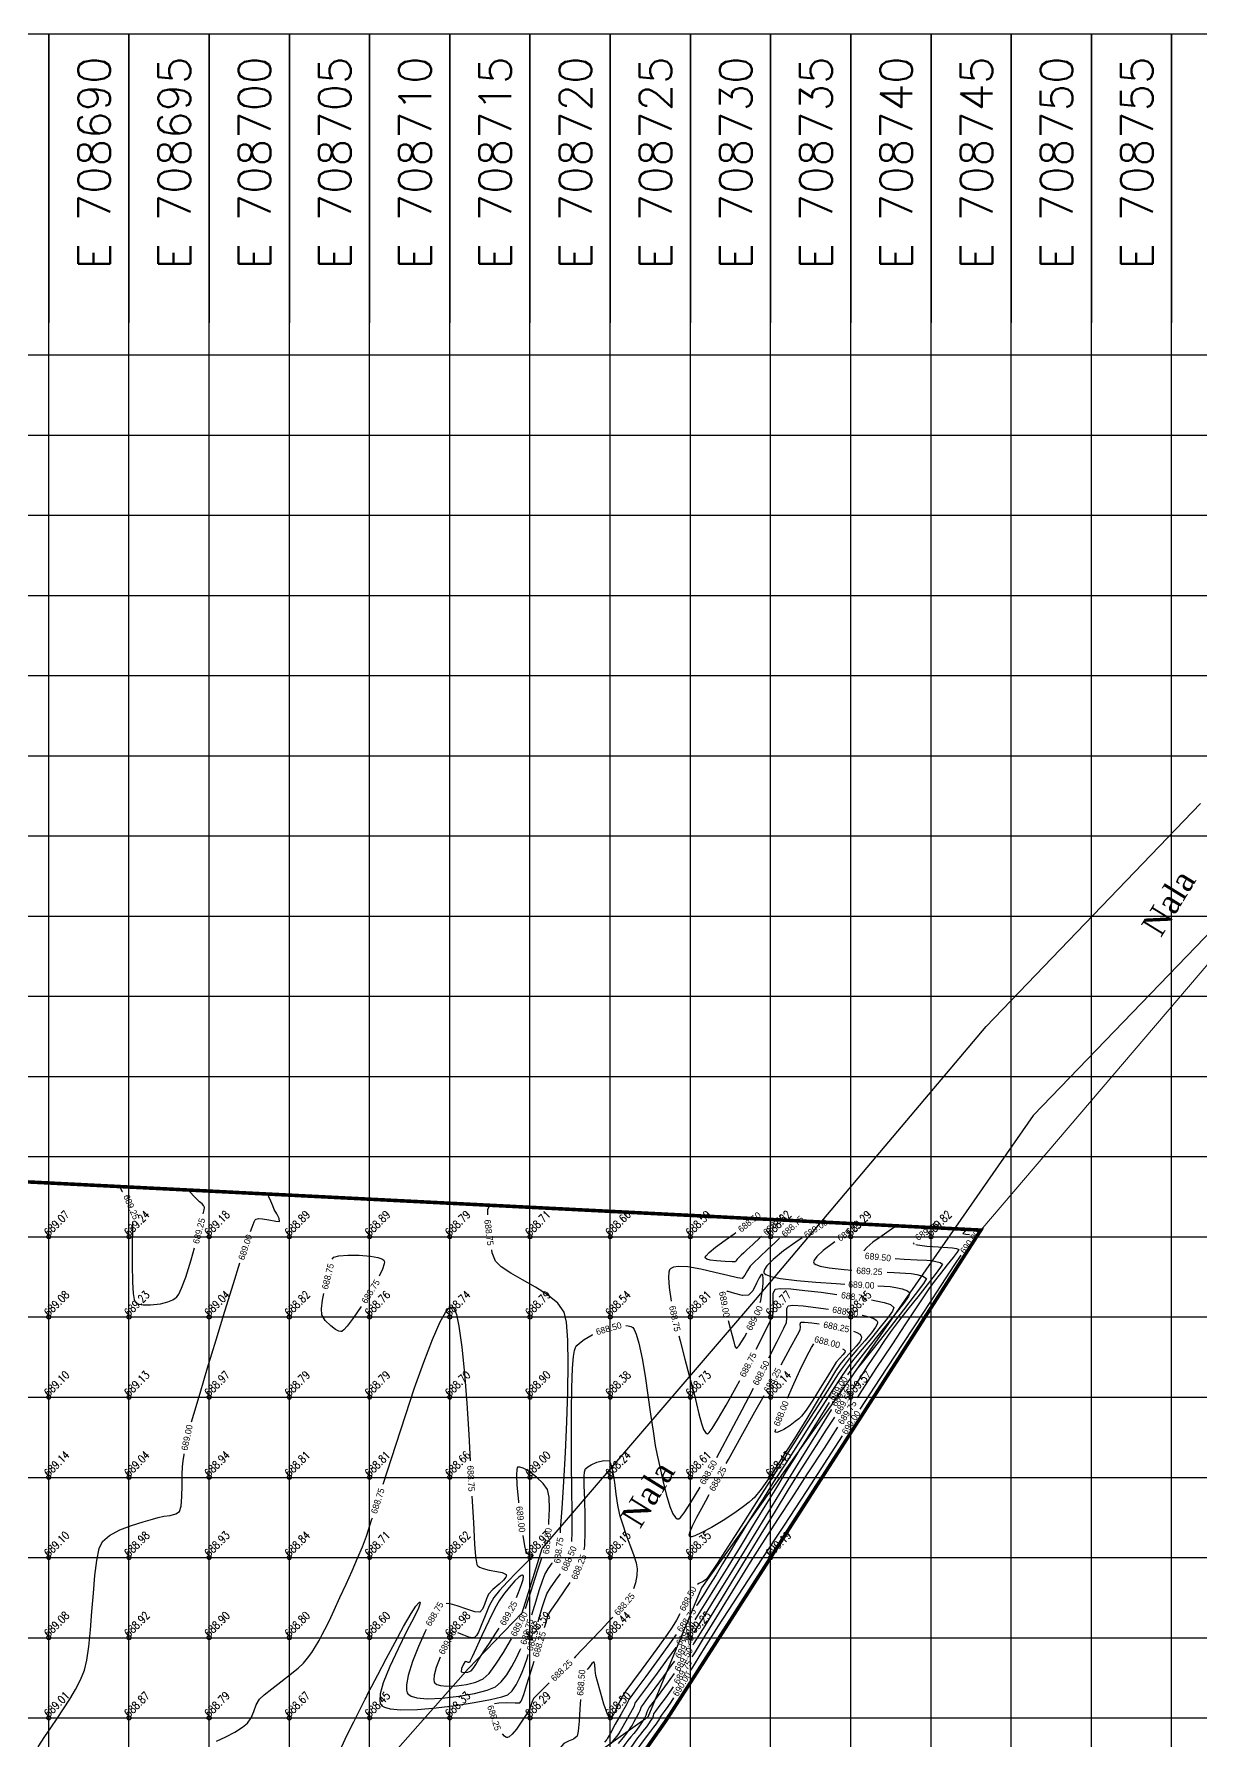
# Model space of a CAD drawing. Header units: millimetres. Extents: x 708400 to 708940, y 1331410 to 1331890.
# Drawn here: x 708684.1 to 708756.8, y 1331783.6 to 1331890 of the extents above; entities that cross this region are included whole.
import ezdxf
from ezdxf.enums import TextEntityAlignment as Align

# ---------------------------------------------------------------- set-up
doc = ezdxf.new("R2010")
doc.units = ezdxf.units.MM
doc.header["$PDMODE"] = 32
doc.header["$PDSIZE"] = 0.25
for name, color, linetype in [('BLOCK LEVELS', 251, 'Continuous'), ('BOUNDARY', 7, 'Continuous'), ('CONT-MJR', 210, 'Continuous'), ('CONT-MNR', 90, 'Continuous'), ('FENCE', 11, 'Continuous'), ('grid', 4, 'Continuous'), ('nala', 190, 'Continuous'), ('TEXT', 7, 'Continuous')]:
    doc.layers.add(name, color=color, linetype=linetype)
doc.styles.add('RS', font='romans.shx', dxfattribs={"height": 5})
doc.styles.add('TR', font='times.ttf')
doc.linetypes.add('F-LINE', pattern='A,0.5,0.1,["X",Standard,S=0.3,R=0,X=0,Y=-0.15],0.1', length=0.7)

msp = doc.modelspace()

# ---------------------------------------------------------------- linework, layer by layer
msp.add_lwpolyline([(708400, 1331410), (708940, 1331410), (708940, 1331890), (708400, 1331890)], close=True)
at = {"layer": 'BLOCK LEVELS', "color": 251}
for p in [(708685, 1331815, 689.07), (708690, 1331815, 689.24), (708695, 1331815, 689.18), (708700, 1331815, 688.89), (708705, 1331815, 688.89), (708710, 1331815, 688.79), (708715, 1331815, 688.71), (708720, 1331815, 688.66), (708725, 1331815, 688.59), (708730, 1331815, 688.62), (708735, 1331815, 689.29), (708740, 1331815, 689.82), (708685, 1331810, 689.08), (708690, 1331810, 689.23), (708695, 1331810, 689.04), (708700, 1331810, 688.82), (708705, 1331810, 688.76), (708710, 1331810, 688.74), (708715, 1331810, 688.79), (708720, 1331810, 688.54), (708725, 1331810, 688.81), (708730, 1331810, 688.77), (708735, 1331810, 688.45), (708685, 1331805, 689.1), (708690, 1331805, 689.13), (708695, 1331805, 688.97), (708700, 1331805, 688.79), (708705, 1331805, 688.79), (708710, 1331805, 688.7), (708715, 1331805, 688.9), (708720, 1331805, 688.38), (708725, 1331805, 688.73), (708730, 1331805, 688.14), (708735, 1331805, 689.57), (708685, 1331800, 689.14), (708690, 1331800, 689.04), (708695, 1331800, 688.94), (708700, 1331800, 688.81), (708705, 1331800, 688.81), (708710, 1331800, 688.66), (708715, 1331800, 689), (708720, 1331800, 688.24), (708725, 1331800, 688.61), (708730, 1331800, 688.43), (708685, 1331795, 689.1), (708690, 1331795, 688.98), (708695, 1331795, 688.93), (708700, 1331795, 688.84), (708705, 1331795, 688.71), (708710, 1331795, 688.62), (708715, 1331795, 688.97), (708720, 1331795, 688.15), (708725, 1331795, 688.35), (708730, 1331795, 690.19), (708685, 1331790, 689.08), (708690, 1331790, 688.92), (708695, 1331790, 688.9), (708700, 1331790, 688.8), (708705, 1331790, 688.6), (708710, 1331790, 688.98), (708715, 1331790, 688.59), (708720, 1331790, 688.44), (708725, 1331790, 689.25), (708685, 1331785, 689.01), (708690, 1331785, 688.87), (708695, 1331785, 688.79), (708700, 1331785, 688.67), (708705, 1331785, 688.45), (708710, 1331785, 688.33), (708715, 1331785, 688.29), (708720, 1331785, 688.5)]:
    msp.add_point(p, dxfattribs=at)
at = {"layer": 'BOUNDARY', "ltscale": 0.5, "const_width": 0.221, "elevation": 692.39}
msp.add_lwpolyline([(708710.45, 1331642.1), (708710.07, 1331653.8), (708708.68, 1331680.75), (708706.25, 1331717.47), (708704.33, 1331740.93), (708704.89, 1331747.47), (708708.11, 1331761.17), (708710.7, 1331767.7), (708715.5, 1331773.49), (708723.47, 1331784.82), (708743.11, 1331815.42), (708661.23, 1331819.56), (708617.7, 1331798.96), (708573.07, 1331758.94), (708572.73, 1331724.14), (708515.7, 1331722), (708515.6, 1331697.78), (708517.77, 1331681.44), (708519.21, 1331658.97), (708520.12, 1331654.4), (708517.91, 1331623.96)], dxfattribs=at)
at = {"layer": 'CONT-MJR', "flags": 128}
for points, elevation in [([(708697.58, 1331815.33), (708697.67, 1331815.6), (708697.81, 1331815.94), (708697.87, 1331816.06), (708697.89, 1331816.08), (708697.94, 1331816.11), (708698.07, 1331816.14), (708698.33, 1331816.13), (708698.72, 1331816.06), (708699.16, 1331815.97), (708699.39, 1331815.96), (708699.36, 1331816.15), (708699.21, 1331816.44), (708699.06, 1331816.71), (708698.96, 1331816.94), (708698.84, 1331817.22), (708698.72, 1331817.49), (708698.64, 1331817.67)], 689), ([(708729.44, 1331815.04), (708729.36, 1331814.96), (708728.89, 1331814.52), (708728.52, 1331814.18), (708728.34, 1331814), (708728.17, 1331813.85), (708728, 1331813.69), (708727.91, 1331813.6), (708727.86, 1331813.52), (708727.81, 1331813.45), (708727.61, 1331813.45), (708727.16, 1331813.46), (708726.62, 1331813.5), (708726.23, 1331813.55), (708726.03, 1331813.61), (708725.95, 1331813.67), (708725.93, 1331813.7), (708725.93, 1331813.73), (708725.99, 1331813.82), (708726.18, 1331814.02), (708726.57, 1331814.35), (708727.17, 1331814.79), (708727.72, 1331815.18), (708727.84, 1331815.26)], 688.5), ([(708737.84, 1331815.69), (708737.8, 1331815.65), (708737.67, 1331815.56), (708737.4, 1331815.38), (708736.95, 1331815.07), (708736.37, 1331814.66), (708736, 1331814.34), (708735.83, 1331814.14), (708735.82, 1331814.13)], 689.5), ([(708742.31, 1331815.46), (708742.29, 1331815.45), (708742.21, 1331815.4), (708742.08, 1331815.31), (708741.99, 1331815.2), (708742.17, 1331815.16), (708742.4, 1331815.14)], 690), ([(708731.96, 1331814.93), (708731.58, 1331814.67), (708730.81, 1331814.12), (708730.15, 1331813.59), (708729.77, 1331813.2), (708729.61, 1331812.96), (708729.58, 1331812.82), (708729.58, 1331812.76), (708729.61, 1331812.72), (708729.71, 1331812.64), (708730.01, 1331812.53), (708730.61, 1331812.4), (708731.63, 1331812.27), (708732.82, 1331812.17), (708734.08, 1331812.08), (708734.63, 1331812.05)], 689), ([(708693.9, 1331803.47), (708694.04, 1331803.94), (708694.43, 1331805.25), (708694.9, 1331806.83), (708695.43, 1331808.57), (708695.98, 1331810.36), (708696.51, 1331812.08), (708696.92, 1331813.37)], 689), ([(708737.76, 1331813.65), (708738.32, 1331813.61), (708739.13, 1331813.57), (708739.75, 1331813.54), (708740.05, 1331813.52), (708740.31, 1331813.47), (708740.58, 1331813.4), (708740.72, 1331813.3), (708740.6, 1331813.1), (708740.26, 1331812.64), (708739.76, 1331812.01), (708739.17, 1331811.26), (708738.55, 1331810.48), (708737.97, 1331809.73), (708737.48, 1331809.07), (708737.1, 1331808.53), (708736.62, 1331807.81), (708736.05, 1331806.95), (708735.43, 1331806), (708735.14, 1331805.55)], 689.5), ([(708741.86, 1331813.86), (708741.47, 1331813.27), (708740.62, 1331811.97), (708739.53, 1331810.3), (708738.24, 1331808.34), (708736.82, 1331806.17), (708735.57, 1331804.25)], 690), ([(708729.36, 1331810.9), (708729.39, 1331811.02), (708729.48, 1331811.55), (708729.53, 1331812.08), (708729.54, 1331812.42), (708729.52, 1331812.59), (708729.5, 1331812.65), (708729.48, 1331812.66), (708729.46, 1331812.66), (708729.4, 1331812.61), (708729.29, 1331812.44), (708729.13, 1331812.1), (708728.89, 1331811.64), (708728.62, 1331811.36), (708728.25, 1331811.34), (708727.78, 1331811.47), (708727.35, 1331811.59), (708727.28, 1331811.58)], 689), ([(708736.69, 1331811.95), (708737.09, 1331811.93), (708737.46, 1331811.9), (708737.81, 1331811.83), (708738.2, 1331811.75), (708738.53, 1331811.64), (708738.69, 1331811.5), (708738.59, 1331811.28), (708738.28, 1331810.84), (708737.81, 1331810.24), (708737.23, 1331809.52), (708736.6, 1331808.74), (708735.98, 1331807.96), (708735.41, 1331807.23), (708734.95, 1331806.61), (708734.8, 1331806.4)], 689), ([(708735.71, 1331810.12), (708735.72, 1331810.12), (708736.15, 1331810.01), (708736.44, 1331809.9), (708736.59, 1331809.81), (708736.65, 1331809.73), (708736.66, 1331809.7), (708736.67, 1331809.66), (708736.65, 1331809.56), (708736.54, 1331809.37), (708736.29, 1331809.02), (708735.87, 1331808.51), (708735.38, 1331807.95), (708734.9, 1331807.39), (708734.52, 1331806.89), (708734.22, 1331806.45), (708733.68, 1331805.61), (708732.95, 1331804.47), (708732.07, 1331803.1), (708731.1, 1331801.58), (708730.1, 1331800), (708729.1, 1331798.44), (708728.16, 1331796.96), (708727.33, 1331795.67), (708726.66, 1331794.63), (708726.2, 1331793.93), (708726.01, 1331793.65), (708725.79, 1331793.51), (708725.53, 1331793.38), (708725.44, 1331793.32)], 688.5), ([(708727.35, 1331809.79), (708727.51, 1331809.22), (708727.61, 1331808.85), (708727.68, 1331808.53), (708727.77, 1331808.19), (708727.88, 1331808.03), (708728.05, 1331808.23), (708728.37, 1331808.74), (708728.52, 1331809.01)], 689), ([(708729.9, 1331807.46), (708730.41, 1331808.47), (708730.82, 1331809.3), (708730.99, 1331809.66), (708731.02, 1331809.93), (708731.01, 1331810.24), (708731.01, 1331810.52), (708731.09, 1331810.7), (708731.39, 1331810.73), (708732.02, 1331810.69), (708732.83, 1331810.6), (708733.61, 1331810.49)], 688.5), ([(708717.61, 1331796.01), (708717.62, 1331796.58), (708717.62, 1331797.8), (708717.61, 1331799.27), (708717.59, 1331800.87), (708717.58, 1331802.52), (708717.58, 1331804.12), (708717.6, 1331805.58), (708717.65, 1331806.8), (708717.71, 1331807.54), (708717.78, 1331807.92), (708717.83, 1331808.09), (708717.86, 1331808.14), (708717.92, 1331808.22), (708718.08, 1331808.37), (708718.38, 1331808.6), (708718.87, 1331808.88), (708718.91, 1331808.9)], 688.5), ([(708720.97, 1331809.46), (708721.12, 1331809.45), (708721.29, 1331809.41), (708721.37, 1331809.37), (708721.41, 1331809.34), (708721.49, 1331809.22), (708721.62, 1331808.93), (708721.79, 1331808.36), (708721.99, 1331807.42), (708722.18, 1331806.31), (708722.35, 1331805.12), (708722.52, 1331803.94), (708722.67, 1331802.87), (708722.8, 1331801.99), (708722.92, 1331801.39), (708723.09, 1331800.66), (708723.28, 1331799.81), (708723.49, 1331798.95), (708723.71, 1331798.18), (708723.91, 1331797.72), (708724.07, 1331797.5), (708724.18, 1331797.42), (708724.24, 1331797.41), (708724.28, 1331797.42), (708724.38, 1331797.5), (708724.61, 1331797.79), (708725.03, 1331798.43), (708725.6, 1331799.38)], 688.5), ([(708734.49, 1331808.02), (708734.57, 1331807.97), (708734.63, 1331807.92), (708734.64, 1331807.9), (708734.64, 1331807.86), (708734.62, 1331807.78), (708734.51, 1331807.64), (708734.32, 1331807.43), (708734.09, 1331807.18), (708733.9, 1331806.88), (708733.55, 1331806.29), (708733.1, 1331805.56), (708732.63, 1331804.81), (708732.22, 1331804.18), (708731.92, 1331803.81), (708731.87, 1331803.76), (708731.75, 1331803.65), (708731.54, 1331803.48), (708731.22, 1331803.24), (708730.82, 1331802.99), (708730.55, 1331802.85), (708730.39, 1331802.8), (708730.32, 1331802.81), (708730.3, 1331802.82), (708730.29, 1331802.84), (708730.3, 1331802.94), (708730.32, 1331803.01)], 688), ([(708731.05, 1331804.94), (708731.36, 1331805.65), (708731.82, 1331806.66), (708732.25, 1331807.55), (708732.55, 1331808.09), (708732.7, 1331808.33)], 688), ([(708726.64, 1331801.24), (708727.36, 1331802.57), (708728.23, 1331804.22), (708728.93, 1331805.56)], 688.5), ([(708733.66, 1331804.67), (708733.59, 1331804.56), (708733.13, 1331803.84), (708732.69, 1331803.13), (708732.25, 1331802.43), (708731.83, 1331801.76), (708731.48, 1331801.2), (708730.98, 1331800.38), (708730.36, 1331799.36), (708729.64, 1331798.2), (708728.88, 1331796.95), (708728.1, 1331795.67), (708727.33, 1331794.42), (708726.61, 1331793.25), (708725.97, 1331792.22), (708725.45, 1331791.39), (708725.27, 1331791.12)], 689), ([(708733.98, 1331803.76), (708733.45, 1331802.95), (708732.84, 1331801.99), (708732.28, 1331801.12), (708731.77, 1331800.3), (708731.08, 1331799.2), (708730.28, 1331797.9), (708729.4, 1331796.46), (708728.48, 1331794.96), (708727.56, 1331793.46), (708726.68, 1331792.03), (708725.89, 1331790.74), (708725.22, 1331789.66), (708725.15, 1331789.54)], 689.5), ([(708734.47, 1331802.58), (708733.78, 1331801.52), (708732.25, 1331799.19), (708730.8, 1331796.96), (708729.46, 1331794.92), (708728.3, 1331793.14), (708727.36, 1331791.69), (708726.69, 1331790.67), (708726.35, 1331790.14), (708725.96, 1331789.52), (708725.52, 1331788.81), (708725.06, 1331788.06), (708724.99, 1331787.96)], 690), ([(708684.34, 1331783.19), (708684.76, 1331783.83), (708685.13, 1331784.38), (708685.52, 1331784.96), (708685.92, 1331785.56), (708686.31, 1331786.16), (708686.67, 1331786.77), (708686.98, 1331787.38), (708687.23, 1331787.98), (708687.38, 1331788.6), (708687.5, 1331789.46), (708687.6, 1331790.5), (708687.69, 1331791.63), (708687.78, 1331792.78), (708687.88, 1331793.87), (708688, 1331794.82), (708688.15, 1331795.56), (708688.34, 1331796), (708688.78, 1331796.38), (708689.43, 1331796.72), (708690.16, 1331797), (708690.88, 1331797.22), (708691.47, 1331797.39), (708691.82, 1331797.49), (708692.17, 1331797.57), (708692.56, 1331797.63), (708692.92, 1331797.72), (708693.16, 1331797.87), (708693.26, 1331798.21), (708693.3, 1331798.8), (708693.31, 1331799.5), (708693.32, 1331800.17), (708693.34, 1331800.66), (708693.38, 1331801.03), (708693.44, 1331801.42), (708693.44, 1331801.46)], 689), ([(708716.17, 1331797.06), (708716.18, 1331797.2), (708716.21, 1331798.04), (708716.2, 1331798.77), (708716.1, 1331799.24), (708715.83, 1331799.62), (708715.4, 1331800.02), (708714.93, 1331800.38), (708714.58, 1331800.57), (708714.37, 1331800.64), (708714.26, 1331800.64), (708714.22, 1331800.63), (708714.2, 1331800.6), (708714.17, 1331800.49), (708714.16, 1331800.16), (708714.19, 1331799.52), (708714.29, 1331798.5), (708714.29, 1331798.42)], 689), ([(708714.56, 1331796.37), (708714.66, 1331795.74), (708714.71, 1331795.43), (708714.74, 1331795.32), (708714.75, 1331795.3), (708714.77, 1331795.28), (708714.82, 1331795.25), (708714.93, 1331795.23), (708715.09, 1331795.2), (708715.2, 1331795.15), (708715.06, 1331794.97), (708714.68, 1331794.58), (708714.16, 1331794.06), (708713.59, 1331793.49), (708713.09, 1331792.94), (708712.74, 1331792.51), (708712.46, 1331791.99), (708712.2, 1331791.37), (708711.96, 1331790.76), (708711.78, 1331790.35), (708711.66, 1331790.13), (708711.58, 1331790.05), (708711.55, 1331790.02), (708711.5, 1331790), (708711.39, 1331790), (708711.19, 1331790.04), (708710.88, 1331790.16), (708710.51, 1331790.3), (708710.51, 1331790.3)], 689), ([(708714.71, 1331791.82), (708714.92, 1331792.46), (708715.2, 1331793.32), (708715.47, 1331794.18), (708715.7, 1331794.85), (708715.76, 1331795.03)], 689), ([(708715.5, 1331791), (708715.5, 1331791.01), (708715.63, 1331791.44), (708715.76, 1331791.88), (708715.9, 1331792.33), (708716.06, 1331792.74), (708716.28, 1331793.11), (708716.62, 1331793.59), (708716.9, 1331793.99)], 688.5), ([(708703.24, 1331783.17), (708703.61, 1331783.94), (708704.01, 1331784.75), (708704.39, 1331785.51), (708704.72, 1331786.16), (708704.78, 1331786.27), (708704.9, 1331786.52), (708705.14, 1331786.97), (708705.51, 1331787.68), (708706.04, 1331788.69), (708706.59, 1331789.73), (708707.12, 1331790.7), (708707.59, 1331791.51), (708707.89, 1331791.97), (708708.05, 1331792.16), (708708.12, 1331792.22), (708708.14, 1331792.22), (708708.16, 1331792.2), (708708.14, 1331792.1), (708708.04, 1331791.84), (708707.78, 1331791.29), (708707.31, 1331790.38), (708706.78, 1331789.31), (708706.26, 1331788.21), (708705.85, 1331787.18), (708705.66, 1331786.5), (708705.63, 1331786.09), (708705.67, 1331785.89), (708705.72, 1331785.82), (708705.77, 1331785.76), (708705.93, 1331785.66), (708706.29, 1331785.56), (708706.94, 1331785.5), (708707.98, 1331785.52), (708709.16, 1331785.62), (708710.37, 1331785.78), (708711.53, 1331785.96), (708712.53, 1331786.15), (708713.25, 1331786.32), (708713.61, 1331786.43), (708713.89, 1331786.69), (708714.13, 1331787.06), (708714.34, 1331787.47), (708714.52, 1331787.86), (708714.66, 1331788.22), (708714.84, 1331788.77), (708714.89, 1331788.96)], 688.5), ([(708724.35, 1331791.49), (708724.13, 1331791.1), (708723.87, 1331790.66), (708723.55, 1331790.19), (708723.08, 1331789.53), (708722.52, 1331788.76), (708721.93, 1331787.97), (708721.4, 1331787.25), (708720.98, 1331786.68), (708720.76, 1331786.35), (708720.56, 1331785.96), (708720.36, 1331785.5), (708720.17, 1331785.13), (708720, 1331784.98), (708719.83, 1331785.24), (708719.61, 1331785.85), (708719.39, 1331786.6), (708719.21, 1331787.27), (708719.11, 1331787.64), (708719.07, 1331787.98), (708719.05, 1331788.32), (708719, 1331788.5), (708718.86, 1331788.4), (708718.7, 1331788.19), (708718.6, 1331788.06), (708718.56, 1331788.02)], 688.5), ([(708709.4, 1331788.79), (708709.16, 1331788.14), (708709.03, 1331787.66), (708709, 1331787.37), (708709.03, 1331787.24), (708709.05, 1331787.19), (708709.09, 1331787.16), (708709.19, 1331787.09), (708709.42, 1331787.02), (708709.81, 1331786.98), (708710.41, 1331787), (708711.05, 1331787.09), (708711.63, 1331787.23), (708712.09, 1331787.43), (708712.45, 1331787.77), (708712.88, 1331788.36), (708713.34, 1331789.08), (708713.78, 1331789.83), (708713.84, 1331789.94)], 689), ([(708724.1, 1331789.42), (708724.09, 1331789.4), (708723.5, 1331788.59), (708722.92, 1331787.79), (708722.39, 1331787.06), (708721.95, 1331786.47), (708721.65, 1331786.06), (708721.54, 1331785.91), (708721.51, 1331785.83), (708721.49, 1331785.74), (708721.36, 1331785.5), (708721.07, 1331784.99), (708720.78, 1331784.46), (708720.62, 1331784.17), (708720.52, 1331784.01), (708720.41, 1331783.86), (708720.27, 1331783.69), (708720.03, 1331783.4)], 689), ([(708723.98, 1331787.76), (708723.62, 1331787.25), (708723.16, 1331786.62), (708722.75, 1331786.07), (708722.44, 1331785.66), (708722.32, 1331785.47), (708722.26, 1331785.3), (708722.22, 1331785.15), (708722.16, 1331785.03), (708722.09, 1331784.92), (708721.99, 1331784.76), (708721.82, 1331784.5), (708721.64, 1331784.24), (708721.47, 1331784.03), (708721.28, 1331783.81), (708721.1, 1331783.59), (708720.92, 1331783.34), (708720.54, 1331782.8), (708720.01, 1331782.06), (708719.38, 1331781.19), (708718.71, 1331780.27), (708718.04, 1331779.38), (708717.42, 1331778.61), (708716.95, 1331778.08)], 689.5), ([(708718.14, 1331786.14), (708718.11, 1331785.57), (708718.07, 1331784.8), (708718.01, 1331784.18), (708717.95, 1331783.86), (708717.72, 1331783.68), (708717.4, 1331783.55), (708717.11, 1331783.4), (708716.89, 1331783.14), (708716.43, 1331782.57), (708715.8, 1331781.78), (708715.72, 1331781.69)], 688.5), ([(708723.95, 1331786.25), (708723.95, 1331786.25), (708723.79, 1331785.99), (708723.59, 1331785.71), (708723.37, 1331785.4), (708723.18, 1331785.15), (708723.09, 1331785.03), (708723.08, 1331784.97), (708723.06, 1331784.91), (708722.98, 1331784.79), (708722.87, 1331784.63), (708722.79, 1331784.53), (708722.7, 1331784.42), (708722.52, 1331784.18), (708722.06, 1331783.56), (708721.39, 1331782.66), (708720.57, 1331781.55), (708719.67, 1331780.34), (708718.75, 1331779.11), (708717.88, 1331777.95), (708717.15, 1331776.99)], 690)]:
    msp.add_lwpolyline(points, dxfattribs=dict(at, elevation=elevation))
at = {"layer": 'CONT-MNR', "flags": 128}
for points, elevation in [([(708689.41, 1331818.14), (708689.43, 1331818.1), (708689.48, 1331818.01), (708689.58, 1331817.83), (708689.59, 1331817.82)], 689.25), ([(708694.63, 1331816.44), (708694.68, 1331816.69), (708694.7, 1331816.81), (708694.7, 1331816.84), (708694.69, 1331816.88), (708694.65, 1331816.95), (708694.56, 1331817.05), (708694.4, 1331817.18), (708694.23, 1331817.34), (708694.04, 1331817.54), (708693.83, 1331817.76), (708693.68, 1331817.92)], 689.25), ([(708712.38, 1331816.37), (708712.37, 1331816.52), (708712.38, 1331816.72), (708712.45, 1331816.86), (708712.54, 1331816.97)], 688.75), ([(708690.22, 1331815.91), (708690.22, 1331815.5), (708690.19, 1331814.43), (708690.19, 1331813.26), (708690.21, 1331812.17), (708690.26, 1331811.47), (708690.33, 1331811.1), (708690.38, 1331810.95), (708690.42, 1331810.91), (708690.47, 1331810.87), (708690.61, 1331810.81), (708690.89, 1331810.76), (708691.34, 1331810.75), (708691.96, 1331810.83), (708692.43, 1331810.95), (708692.73, 1331811.08), (708692.89, 1331811.17), (708692.96, 1331811.22), (708693.01, 1331811.27), (708693.11, 1331811.43), (708693.28, 1331811.8), (708693.54, 1331812.49), (708693.87, 1331813.56), (708694.08, 1331814.31)], 689.25), ([(708716.9, 1331796.54), (708716.91, 1331796.73), (708717.01, 1331798.08), (708717.11, 1331799.73), (708717.21, 1331801.56), (708717.29, 1331803.47), (708717.35, 1331805.35), (708717.38, 1331807.08), (708717.36, 1331808.56), (708717.28, 1331809.67), (708717.14, 1331810.31), (708716.73, 1331810.86), (708716.1, 1331811.38), (708715.34, 1331811.86), (708714.54, 1331812.31), (708713.81, 1331812.74), (708713.21, 1331813.13), (708712.86, 1331813.49), (708712.65, 1331814), (708712.62, 1331814.18)], 688.75), ([(708730.56, 1331814.91), (708730.29, 1331814.65), (708729.8, 1331814.2), (708729.32, 1331813.75), (708728.93, 1331813.38), (708728.72, 1331813.17), (708728.56, 1331812.9), (708728.4, 1331812.6), (708728.22, 1331812.4), (708727.93, 1331812.44), (708727.33, 1331812.58), (708726.53, 1331812.78), (708725.66, 1331812.98), (708724.83, 1331813.12), (708724.26, 1331813.15), (708723.94, 1331813.1), (708723.78, 1331813.03), (708723.73, 1331812.99), (708723.7, 1331812.94), (708723.65, 1331812.79), (708723.63, 1331812.46), (708723.67, 1331811.84), (708723.81, 1331810.98)], 688.75), ([(708734, 1331814.69), (708733.92, 1331814.63), (708733.28, 1331814.14), (708732.89, 1331813.78), (708732.72, 1331813.55), (708732.68, 1331813.43), (708732.69, 1331813.37), (708732.71, 1331813.34), (708732.81, 1331813.27), (708733.09, 1331813.17), (708733.66, 1331813.07), (708734.59, 1331812.96), (708735.07, 1331812.92)], 689.25), ([(708739.06, 1331814.53), (708739.16, 1331814.49), (708739.75, 1331814.42), (708740.45, 1331814.37), (708741.05, 1331814.34), (708741.35, 1331814.32), (708741.58, 1331814.28), (708741.73, 1331814.2), (708741.64, 1331814.05), (708741.38, 1331813.71), (708741.01, 1331813.25), (708740.6, 1331812.72), (708740.2, 1331812.21), (708739.87, 1331811.76), (708739.61, 1331811.38), (708739.11, 1331810.63), (708738.41, 1331809.57), (708737.55, 1331808.26), (708736.57, 1331806.78), (708735.52, 1331805.17), (708735.39, 1331804.96)], 689.75), ([(708738.91, 1331814.63), (708738.89, 1331814.59), (708738.95, 1331814.57)], 689.75), ([(708702.67, 1331813.6), (708702.78, 1331813.74), (708703.08, 1331813.81), (708703.65, 1331813.85), (708704.35, 1331813.85), (708705.05, 1331813.8), (708705.52, 1331813.71), (708705.77, 1331813.62), (708705.88, 1331813.54), (708705.91, 1331813.49), (708705.92, 1331813.45), (708705.91, 1331813.31), (708705.81, 1331812.99), (708705.6, 1331812.55)], 688.75), ([(708737.26, 1331812.79), (708737.7, 1331812.77), (708738.41, 1331812.74), (708738.76, 1331812.71), (708739.12, 1331812.64), (708739.5, 1331812.54), (708739.71, 1331812.4), (708739.53, 1331812.09), (708739.02, 1331811.4), (708738.29, 1331810.45), (708737.46, 1331809.37), (708736.62, 1331808.3), (708735.88, 1331807.37), (708735.36, 1331806.72), (708735.16, 1331806.46), (708735.12, 1331806.4), (708735.08, 1331806.33), (708734.94, 1331806.11)], 689.25), ([(708704.48, 1331810.66), (708703.97, 1331809.92), (708703.6, 1331809.43), (708703.39, 1331809.2), (708703.3, 1331809.12), (708703.26, 1331809.1), (708703.21, 1331809.1), (708703.09, 1331809.12), (708702.88, 1331809.22), (708702.58, 1331809.44), (708702.24, 1331809.79), (708702.02, 1331810.13), (708702, 1331810.5), (708702.07, 1331811.05), (708702.15, 1331811.46)], 688.75), ([(708736.3, 1331811.07), (708736.59, 1331811.01), (708737.07, 1331810.91), (708737.47, 1331810.78), (708737.68, 1331810.6), (708737.59, 1331810.36), (708737.28, 1331809.93), (708736.83, 1331809.36), (708736.28, 1331808.69), (708735.71, 1331808), (708735.17, 1331807.34), (708734.73, 1331806.75), (708734.38, 1331806.23), (708733.86, 1331805.44), (708733.21, 1331804.44), (708732.49, 1331803.31), (708731.71, 1331802.1), (708730.94, 1331800.89), (708730.19, 1331799.72), (708729.53, 1331798.67), (708728.98, 1331797.81), (708728.59, 1331797.18), (708728.21, 1331796.57), (708727.81, 1331795.93), (708727.41, 1331795.27), (708727.01, 1331794.6), (708726.61, 1331793.93), (708726.2, 1331793.27), (708725.8, 1331792.63), (708725.4, 1331792.03), (708725.38, 1331792)], 688.75), ([(708729.1, 1331808), (708729.6, 1331808.98), (708729.97, 1331809.73), (708730.13, 1331810.11), (708730.18, 1331810.53), (708730.16, 1331811.02), (708730.17, 1331811.46), (708730.29, 1331811.74), (708730.6, 1331811.78), (708731.26, 1331811.75), (708732.14, 1331811.66), (708733.15, 1331811.54), (708734.12, 1331811.41)], 688.75), ([(708705.85, 1331799.58), (708706.09, 1331800.35), (708706.65, 1331802.07), (708707.23, 1331803.85), (708707.81, 1331805.58), (708708.39, 1331807.19), (708708.93, 1331808.59), (708709.41, 1331809.69), (708709.74, 1331810.29), (708709.95, 1331810.55), (708710.07, 1331810.62), (708710.12, 1331810.63), (708710.17, 1331810.61), (708710.27, 1331810.5), (708710.41, 1331810.15), (708710.57, 1331809.42), (708710.76, 1331808.11), (708710.92, 1331806.48), (708711.06, 1331804.63), (708711.18, 1331802.67), (708711.27, 1331801.03)], 688.75), ([(708724.28, 1331808.83), (708724.36, 1331808.52), (708724.65, 1331807.37), (708724.93, 1331806.35), (708725.14, 1331805.57), (708725.26, 1331805.12), (708725.39, 1331804.58), (708725.53, 1331803.96), (708725.69, 1331803.36), (708725.82, 1331802.98), (708725.94, 1331802.79), (708726.02, 1331802.73), (708726.06, 1331802.72), (708726.09, 1331802.72), (708726.17, 1331802.8), (708726.36, 1331803.04), (708726.7, 1331803.58), (708727.24, 1331804.51), (708727.85, 1331805.63), (708728.08, 1331806.05)], 688.75), ([(708735.17, 1331809.11), (708735.37, 1331809.04), (708735.56, 1331808.92), (708735.63, 1331808.84), (708735.65, 1331808.8), (708735.66, 1331808.75), (708735.65, 1331808.64), (708735.56, 1331808.46), (708735.34, 1331808.18), (708734.98, 1331807.79), (708734.61, 1331807.4), (708734.31, 1331807.04), (708734.05, 1331806.64), (708733.59, 1331805.88), (708732.97, 1331804.85), (708732.25, 1331803.67), (708731.48, 1331802.42), (708730.71, 1331801.2), (708730.01, 1331800.11), (708729.41, 1331799.26), (708728.97, 1331798.73), (708728.88, 1331798.64), (708728.67, 1331798.46), (708728.31, 1331798.18), (708727.77, 1331797.78), (708727.04, 1331797.3), (708726.31, 1331796.87), (708725.68, 1331796.53), (708725.28, 1331796.36), (708725.08, 1331796.3), (708724.99, 1331796.29), (708724.97, 1331796.31), (708724.94, 1331796.34), (708724.93, 1331796.42), (708724.98, 1331796.62), (708725.13, 1331796.98), (708725.41, 1331797.52), (708725.71, 1331798.07), (708725.97, 1331798.54), (708726.18, 1331798.93)], 688.25), ([(708730.65, 1331807.02), (708731.25, 1331808.1), (708731.68, 1331808.89), (708731.84, 1331809.2), (708731.86, 1331809.37), (708731.85, 1331809.55), (708731.89, 1331809.67), (708732.11, 1331809.68), (708732.57, 1331809.64), (708733.02, 1331809.58)], 688.25), ([(708727.24, 1331800.86), (708727.38, 1331801.12), (708728.17, 1331802.55), (708729.02, 1331804.08), (708729.59, 1331805.1)], 688.25), ([(708733.79, 1331804.23), (708733.78, 1331804.22), (708732.91, 1331802.79), (708731.89, 1331801.15), (708730.79, 1331799.36), (708729.65, 1331797.5), (708728.52, 1331795.67), (708727.45, 1331793.94), (708726.49, 1331792.38), (708725.69, 1331791.09), (708725.24, 1331790.37)], 689.25), ([(708734.18, 1331803.12), (708733.33, 1331801.82), (708732.29, 1331800.22), (708731.32, 1331798.73), (708730.47, 1331797.43), (708729.79, 1331796.38), (708729.31, 1331795.63), (708728.73, 1331794.71), (708728.07, 1331793.64), (708727.36, 1331792.48), (708726.63, 1331791.3), (708725.93, 1331790.15), (708725.29, 1331789.11), (708725.1, 1331788.8)], 689.75), ([(708718.38, 1331795.47), (708718.42, 1331795.72), (708718.45, 1331796.6), (708718.44, 1331797.6), (708718.41, 1331798.6), (708718.38, 1331799.49), (708718.38, 1331800.05), (708718.4, 1331800.35), (708718.43, 1331800.47), (708718.45, 1331800.51), (708718.49, 1331800.55), (708718.6, 1331800.65), (708718.82, 1331800.79), (708719.17, 1331800.95), (708719.61, 1331801.06), (708719.93, 1331801.03), (708719.95, 1331801), (708720, 1331800.92), (708720.07, 1331800.71), (708720.16, 1331800.31), (708720.26, 1331799.67), (708720.35, 1331798.96), (708720.46, 1331798.26), (708720.58, 1331797.66), (708720.76, 1331797.1), (708720.98, 1331796.45), (708721.23, 1331795.8), (708721.45, 1331795.18), (708721.62, 1331794.66), (708721.69, 1331794.3), (708721.67, 1331793.88), (708721.58, 1331793.42), (708721.46, 1331793.05)], 688.25), ([(708711.38, 1331798.83), (708711.47, 1331797.19), (708711.55, 1331795.84), (708711.61, 1331795.07), (708711.66, 1331794.69), (708711.69, 1331794.56), (708711.7, 1331794.52), (708711.74, 1331794.48), (708711.86, 1331794.4), (708712.09, 1331794.31), (708712.46, 1331794.21), (708712.94, 1331794.13), (708713.27, 1331794.06), (708713.44, 1331793.99), (708713.51, 1331793.94), (708713.52, 1331793.91), (708713.53, 1331793.86), (708713.49, 1331793.77), (708713.35, 1331793.59), (708713.07, 1331793.33), (708712.69, 1331793), (708712.41, 1331792.71), (708712.28, 1331792.42), (708712.17, 1331792.08), (708712.04, 1331791.78), (708711.87, 1331791.59), (708711.57, 1331791.62), (708711.06, 1331791.79), (708710.47, 1331791.99), (708710.02, 1331792.11), (708709.78, 1331792.13)], 688.75), ([(708695.45, 1331783.54), (708696.04, 1331783.82), (708696.61, 1331784.12), (708697.08, 1331784.42), (708697.39, 1331784.67), (708697.61, 1331785), (708697.78, 1331785.4), (708697.94, 1331785.81), (708698.14, 1331786.16), (708698.43, 1331786.43), (708698.9, 1331786.81), (708699.47, 1331787.25), (708700.05, 1331787.7), (708700.55, 1331788.1), (708700.88, 1331788.41), (708701.14, 1331788.72), (708701.39, 1331789.08), (708701.63, 1331789.45), (708701.85, 1331789.83), (708702.05, 1331790.19), (708702.22, 1331790.52), (708702.48, 1331791.04), (708702.79, 1331791.72), (708703.15, 1331792.5), (708703.53, 1331793.33), (708703.91, 1331794.17), (708704.25, 1331794.96), (708704.55, 1331795.67), (708704.8, 1331796.33), (708705.15, 1331797.39), (708705.18, 1331797.48)], 688.75), ([(708714.16, 1331792.5), (708714.29, 1331792.81), (708714.48, 1331793.31), (708714.57, 1331793.64), (708714.59, 1331793.81), (708714.57, 1331793.88), (708714.56, 1331793.9), (708714.53, 1331793.9), (708714.46, 1331793.89), (708714.31, 1331793.78), (708714.06, 1331793.54), (708713.7, 1331793.13), (708713.35, 1331792.69), (708713.07, 1331792.3), (708712.8, 1331791.82), (708712.43, 1331791.06), (708712.02, 1331790.18), (708711.64, 1331789.34), (708711.4, 1331788.81), (708711.28, 1331788.55), (708711.23, 1331788.46), (708711.22, 1331788.45), (708711.2, 1331788.45), (708711.15, 1331788.46), (708711.06, 1331788.49), (708710.96, 1331788.51), (708710.86, 1331788.35), (708710.74, 1331788.07), (708710.72, 1331787.88), (708710.87, 1331787.84), (708711.12, 1331787.86), (708711.33, 1331787.93), (708711.46, 1331788.08), (708711.62, 1331788.33), (708711.79, 1331788.63), (708711.95, 1331788.9), (708712.14, 1331789.18), (708712.47, 1331789.67), (708712.88, 1331790.28), (708713.08, 1331790.59)], 689.25), ([(708715.11, 1331791.43), (708715.19, 1331791.7), (708715.38, 1331792.3), (708715.58, 1331792.95), (708715.78, 1331793.54), (708715.93, 1331793.95), (708716.13, 1331794.3), (708716.38, 1331794.65), (708716.39, 1331794.66)], 688.75), ([(708715.91, 1331790.64), (708715.94, 1331790.76), (708716.02, 1331791.02), (708716.1, 1331791.28), (708716.19, 1331791.53), (708716.36, 1331791.78), (708716.71, 1331792.28), (708717.16, 1331792.93), (708717.5, 1331793.45)], 688.25), ([(708720.16, 1331791.27), (708720.06, 1331791.17), (708719.44, 1331790.5), (708718.82, 1331789.85), (708718.26, 1331789.27), (708717.83, 1331788.82), (708717.75, 1331788.73)], 688.25), ([(708708.53, 1331790.51), (708708.46, 1331790.39), (708708.05, 1331789.46), (708707.68, 1331788.52), (708707.41, 1331787.65), (708707.31, 1331787.07), (708707.31, 1331786.73), (708707.35, 1331786.57), (708707.39, 1331786.51), (708707.44, 1331786.45), (708707.6, 1331786.35), (708707.95, 1331786.25), (708708.58, 1331786.19), (708709.53, 1331786.23), (708710.56, 1331786.35), (708711.54, 1331786.53), (708712.34, 1331786.73), (708712.85, 1331786.93), (708713.21, 1331787.24), (708713.56, 1331787.69), (708713.87, 1331788.21), (708714.15, 1331788.74), (708714.37, 1331789.2), (708714.43, 1331789.33)], 688.75), ([(708724.12, 1331790.2), (708723.6, 1331789.48), (708722.88, 1331788.49), (708722.22, 1331787.59), (708721.67, 1331786.83), (708721.29, 1331786.32), (708721.15, 1331786.13), (708721.12, 1331786.04), (708720.99, 1331785.8), (708720.69, 1331785.25), (708720.32, 1331784.6), (708720.02, 1331784.04), (708719.88, 1331783.8), (708719.84, 1331783.73), (708719.79, 1331783.66), (708719.64, 1331783.49)], 688.75), ([(708712.79, 1331785.9), (708713.05, 1331785.94), (708713.52, 1331785.95), (708714.08, 1331785.94), (708714.36, 1331785.94), (708714.45, 1331786.05), (708714.52, 1331786.19), (708714.61, 1331786.45), (708714.81, 1331787.08), (708715.07, 1331787.94), (708715.26, 1331788.54)], 688.25), ([(708724.01, 1331788.54), (708723.83, 1331788.3), (708723.3, 1331787.56), (708722.79, 1331786.86), (708722.35, 1331786.27), (708722.05, 1331785.86), (708721.93, 1331785.69), (708721.89, 1331785.57), (708721.85, 1331785.45), (708721.78, 1331785.31), (708721.63, 1331785.04), (708721.47, 1331784.75), (708721.36, 1331784.55), (708721.25, 1331784.38), (708721.14, 1331784.21), (708721.02, 1331784.05), (708720.89, 1331783.89), (708720.7, 1331783.66), (708720.49, 1331783.41)], 689.25), ([(708716.19, 1331787.19), (708715.77, 1331786.78), (708715.4, 1331786.4), (708715.21, 1331786.2), (708715.11, 1331785.97), (708715.03, 1331785.72), (708714.93, 1331785.49), (708714.78, 1331785.23), (708714.5, 1331784.79), (708714.16, 1331784.3), (708713.88, 1331783.98), (708713.7, 1331783.82), (708713.6, 1331783.78), (708713.55, 1331783.77), (708713.5, 1331783.79), (708713.41, 1331783.86), (708713.28, 1331784.01)], 688.25), ([(708723.93, 1331786.94), (708723.81, 1331786.76), (708723.44, 1331786.26), (708723.09, 1331785.79), (708722.82, 1331785.42), (708722.7, 1331785.25), (708722.67, 1331785.12), (708722.63, 1331784.99), (708722.54, 1331784.85), (708722.39, 1331784.63), (708722.26, 1331784.44), (708722.14, 1331784.29), (708722.01, 1331784.15), (708721.9, 1331784.01), (708721.71, 1331783.76), (708721.28, 1331783.16), (708720.66, 1331782.31), (708719.92, 1331781.3), (708719.12, 1331780.21), (708718.32, 1331779.14), (708717.59, 1331778.18), (708717.1, 1331777.56)], 689.75), ([(708723.25, 1331784.51), (708723.19, 1331784.42), (708723.02, 1331784.2), (708722.7, 1331783.77), (708722.14, 1331783.02), (708721.29, 1331781.88), (708720.33, 1331780.6), (708719.32, 1331779.25), (708718.33, 1331777.94), (708717.43, 1331776.74), (708717.32, 1331776.59)], 690.25)]:
    msp.add_lwpolyline(points, dxfattribs=dict(at, elevation=elevation))
at = {"layer": 'FENCE', "linetype": 'F-LINE', "lineweight": 5, "ltscale": 0.5, "elevation": 690.09}
msp.add_lwpolyline([(708743.11, 1331815.42), (708762.23, 1331837.82)], dxfattribs=at)
at = {"layer": 'grid'}
for p, q in [((708685, 1331890), (708685, 1331872)), ((708685, 1331410), (708685, 1331890)), ((708690, 1331890), (708690, 1331872)), ((708690, 1331410), (708690, 1331890)), ((708695, 1331890), (708695, 1331872)), ((708695, 1331410), (708695, 1331890)), ((708700, 1331890), (708700, 1331872)), ((708700, 1331410), (708700, 1331890)), ((708705, 1331890), (708705, 1331872)), ((708705, 1331410), (708705, 1331890)), ((708710, 1331890), (708710, 1331872)), ((708710, 1331410), (708710, 1331890)), ((708715, 1331890), (708715, 1331872)), ((708715, 1331410), (708715, 1331890)), ((708720, 1331890), (708720, 1331872)), ((708720, 1331410), (708720, 1331890)), ((708725, 1331890), (708725, 1331872)), ((708725, 1331410), (708725, 1331890)), ((708730, 1331890), (708730, 1331872)), ((708730, 1331410), (708730, 1331890)), ((708735, 1331890), (708735, 1331872)), ((708735, 1331410), (708735, 1331890)), ((708740, 1331890), (708740, 1331872)), ((708740, 1331410), (708740, 1331890)), ((708745, 1331890), (708745, 1331872)), ((708745, 1331410), (708745, 1331890)), ((708750, 1331890), (708750, 1331872)), ((708750, 1331410), (708750, 1331890)), ((708755, 1331890), (708755, 1331872)), ((708755, 1331410), (708755, 1331890)), ((708400, 1331870), (708845, 1331870)), ((708400, 1331865), (708845, 1331865)), ((708400, 1331860), (708845, 1331860)), ((708400, 1331855), (708845, 1331855)), ((708400, 1331850), (708845, 1331850)), ((708400, 1331845), (708845, 1331845)), ((708400, 1331840), (708845, 1331840)), ((708400, 1331835), (708845, 1331835)), ((708400, 1331830), (708845, 1331830)), ((708400, 1331825), (708845, 1331825)), ((708400, 1331820), (708845, 1331820)), ((708400, 1331815), (708845, 1331815)), ((708400, 1331810), (708845, 1331810)), ((708400, 1331805), (708845, 1331805)), ((708400, 1331800), (708845, 1331800)), ((708400, 1331795), (708845, 1331795)), ((708400, 1331790), (708845, 1331790)), ((708400, 1331785), (708845, 1331785))]:
    msp.add_line(p, q, dxfattribs=at)
at = {"layer": 'nala'}
for points, elevation in [([(708561.02, 1331795.05), (708565.22, 1331792.11), (708568.79, 1331786.3), (708569.6, 1331783.93), (708572.16, 1331780.36), (708573.83, 1331777.32), (708577.64, 1331775.97), (708579.9, 1331772.86), (708585.49, 1331769.6), (708590.52, 1331766.67), (708608.99, 1331759.91), (708632.31, 1331755.31), (708658.58, 1331762.28), (708673, 1331762.14), (708685.86, 1331766.62), (708692.9, 1331768.1), (708698.42, 1331773.77), (708703.01, 1331778.84), (708711.14, 1331788.05), (708714.52, 1331791.56), (708715.76, 1331795.56), (708728.83, 1331810.81), (708743.44, 1331828.12), (708756.81, 1331842.03)], 689.31), ([(708761, 1331837.74), (708746.37, 1331822.57), (708735.17, 1331806.46), (708725.69, 1331793.11), (708722.35, 1331785.05), (708718.17, 1331782.07), (708709.76, 1331775.78), (708704.08, 1331758.22), (708701.25, 1331756.13), (708697.97, 1331752.26), (708695.32, 1331749.2), (708692.54, 1331746.52), (708694.77, 1331742.97)], 689.11)]:
    msp.add_lwpolyline(points, dxfattribs=dict(at, elevation=elevation))

# ---------------------------------------------------------------- texts
at = {"layer": 'BLOCK LEVELS', "color": 251, "style": 'RS', "width": 0.8}
for s, p in [('689.07', (708685, 1331815, 689.07)), ('689.24', (708690, 1331815, 689.24)), ('689.18', (708695, 1331815, 689.18)), ('688.89', (708700, 1331815, 688.89)), ('688.89', (708705, 1331815, 688.89)), ('688.79', (708710, 1331815, 688.79)), ('688.71', (708715, 1331815, 688.71)), ('688.66', (708720, 1331815, 688.66)), ('688.59', (708725, 1331815, 688.59)), ('688.62', (708730, 1331815, 688.62)), ('689.29', (708735, 1331815, 689.29)), ('689.82', (708740, 1331815, 689.82)), ('689.08', (708685, 1331810, 689.08)), ('689.23', (708690, 1331810, 689.23)), ('689.04', (708695, 1331810, 689.04)), ('688.82', (708700, 1331810, 688.82)), ('688.76', (708705, 1331810, 688.76)), ('688.74', (708710, 1331810, 688.74)), ('688.79', (708715, 1331810, 688.79)), ('688.54', (708720, 1331810, 688.54)), ('688.81', (708725, 1331810, 688.81)), ('688.77', (708730, 1331810, 688.77)), ('688.45', (708735, 1331810, 688.45)), ('689.10', (708685, 1331805, 689.1)), ('689.13', (708690, 1331805, 689.13)), ('688.97', (708695, 1331805, 688.97)), ('688.79', (708700, 1331805, 688.79)), ('688.79', (708705, 1331805, 688.79)), ('688.70', (708710, 1331805, 688.7)), ('688.90', (708715, 1331805, 688.9)), ('688.38', (708720, 1331805, 688.38)), ('688.73', (708725, 1331805, 688.73)), ('688.14', (708730, 1331805, 688.14)), ('689.57', (708735, 1331805, 689.57)), ('689.14', (708685, 1331800, 689.14)), ('689.04', (708690, 1331800, 689.04)), ('688.94', (708695, 1331800, 688.94)), ('688.81', (708700, 1331800, 688.81)), ('688.81', (708705, 1331800, 688.81)), ('688.66', (708710, 1331800, 688.66)), ('689.00', (708715, 1331800, 689)), ('688.24', (708720, 1331800, 688.24)), ('688.61', (708725, 1331800, 688.61)), ('688.43', (708730, 1331800, 688.43)), ('689.10', (708685, 1331795, 689.1)), ('688.98', (708690, 1331795, 688.98)), ('688.93', (708695, 1331795, 688.93)), ('688.84', (708700, 1331795, 688.84)), ('688.71', (708705, 1331795, 688.71)), ('688.62', (708710, 1331795, 688.62)), ('688.97', (708715, 1331795, 688.97)), ('688.15', (708720, 1331795, 688.15)), ('688.35', (708725, 1331795, 688.35)), ('690.19', (708730, 1331795, 690.19)), ('689.08', (708685, 1331790, 689.08)), ('688.92', (708690, 1331790, 688.92)), ('688.90', (708695, 1331790, 688.9)), ('688.80', (708700, 1331790, 688.8)), ('688.60', (708705, 1331790, 688.6)), ('688.98', (708710, 1331790, 688.98)), ('688.44', (708720, 1331790, 688.44)), ('689.25', (708725, 1331790, 689.25)), ('688.59', (708715, 1331790, 688.59)), ('689.01', (708685, 1331785, 689.01)), ('688.87', (708690, 1331785, 688.87)), ('688.79', (708695, 1331785, 688.79)), ('688.67', (708700, 1331785, 688.67)), ('688.45', (708705, 1331785, 688.45)), ('688.33', (708710, 1331785, 688.33)), ('688.29', (708715, 1331785, 688.29)), ('688.50', (708720, 1331785, 688.5))]:
    msp.add_text(s, height=0.5, rotation=45.0066, dxfattribs=at).set_placement(p)
at = {"layer": 'CONT-MJR', "char_height": 0.4, "attachment_point": 5}
for s, insert, rotation in [('{688.50}', (708728.68, 1331815.92, 688.5), 39.0198), ('{688.50}', (708730.22, 1331815.77, 688.5), 43.167), ('{689.00}', (708732.82, 1331815.51, 689), 33.9473), ('{689.00}', (708697.25, 1331814.35, 689), 71.7337), ('{690.00}', (708742.43, 1331814.68, 690), 53.101), ('{689.50}', (708736.69, 1331813.74, 689.5), 354.4063), ('{689.00}', (708735.66, 1331812, 689), 357.3276), ('{689.00}', (708727.12, 1331810.79, 689), 280.3616), ('{689.00}', (708729, 1331809.93, 689), 63.2732), ('{688.50}', (708734.66, 1331810.33, 688.5), 349.8193), ('{688.50}', (708719.91, 1331809.28, 688.5), 16.1094), ('{688.00}', (708733.53, 1331808.43, 688), 345.582), ('{688.50}', (708729.41, 1331806.51, 688.5), 62.8566), ('{689.00}', (708734.23, 1331805.54, 689), 56.5118), ('{688.00}', (708730.66, 1331803.98, 688), 68.1605), ('{689.50}', (708734.56, 1331804.66, 689.5), 57.0566), ('{690.00}', (708735.02, 1331803.42, 690), 56.7981), ('{689.00}', (708693.62, 1331802.48, 689), 78.0072), ('{688.50}', (708726.12, 1331800.31, 688.5), 60.7667), ('{689.00}', (708714.42, 1331797.39, 689), 276.8443), ('{689.00}', (708716.08, 1331796.03, 689), 84.2274), ('{688.50}', (708717.43, 1331794.93, 688.5), 66.8903), ('{688.50}', (708724.85, 1331792.43, 688.5), 61.8813), ('{689.00}', (708714.33, 1331790.85, 689), 62.1265), ('{688.50}', (708715.2, 1331789.98, 688.5), 73.6982), ('{689.00}', (708724.7, 1331790.26, 689), 55.5628), ('{689.00}', (708709.85, 1331789.72, 689), 61.0862), ('{689.50}', (708724.58, 1331788.64, 689.5), 57.4273), ('{688.50}', (708718.19, 1331787.2, 688.5), 85.2961), ('{690.00}', (708724.47, 1331787.1, 690), 58.5469)]:
    msp.add_mtext(s, dxfattribs=dict(at, insert=insert, rotation=rotation))
at = {"layer": 'CONT-MNR', "char_height": 0.4, "attachment_point": 5}
for s, insert, rotation in [('{689.25}', (708690.14, 1331816.86, 689.25), 293.3221), ('{689.25}', (708694.37, 1331815.37, 689.25), 75.4504), ('{688.75}', (708731.37, 1331815.65, 688.75), 43.167), ('{688.75}', (708712.44, 1331815.27, 688.75), 276.8013), ('{689.25}', (708734.9, 1331815.31, 689.25), 33.9312), ('{689.75}', (708739.75, 1331815.35, 689.75), 33.9849), ('{688.75}', (708702.4, 1331812.53, 688.75), 76.1097), ('{689.25}', (708736.16, 1331812.85, 689.25), 356.7097), ('{688.75}', (708705.07, 1331811.59, 688.75), 57.8316), ('{688.75}', (708735.21, 1331811.25, 688.75), 351.1648), ('{688.75}', (708724.03, 1331809.9, 688.75), 281.8691), ('{688.25}', (708734.1, 1331809.38, 688.25), 348.7654), ('{688.75}', (708728.6, 1331807.02, 688.75), 62.5183), ('{688.25}', (708730.12, 1331806.06, 688.25), 61.023), ('{689.25}', (708734.36, 1331805.17, 689.25), 58.4596), ('{689.75}', (708734.78, 1331804.04, 689.75), 56.8035), ('{688.75}', (708711.32, 1331799.93, 688.75), 272.9352), ('{688.25}', (708726.71, 1331799.9, 688.25), 61.2749), ('{688.75}', (708705.51, 1331798.53, 688.75), 72.211), ('{688.75}', (708716.79, 1331795.45, 688.75), 82.7514), ('{688.25}', (708718.05, 1331794.41, 688.25), 67.698), ('{688.25}', (708720.89, 1331792.09, 688.25), 49.3353), ('{688.75}', (708709.05, 1331791.48, 688.75), 59.3068), ('{689.25}', (708713.67, 1331791.52, 689.25), 60.6775), ('{688.75}', (708724.76, 1331791.09, 688.75), 54.6598), ('{688.75}', (708714.81, 1331790.37, 688.75), 73.3099), ('{688.25}', (708715.58, 1331789.59, 688.25), 72.8597), ('{689.25}', (708724.64, 1331789.44, 689.25), 55.4641), ('{688.25}', (708716.98, 1331787.96, 688.25), 44.681), ('{689.75}', (708724.53, 1331787.86, 689.75), 58.2682), ('{688.25}', (708712.76, 1331785, 688.25), 288.0556)]:
    msp.add_mtext(s, dxfattribs=dict(at, insert=insert, rotation=rotation))
at = {"layer": 'grid', "style": 'RS'}
for s, p in [('E 708690', (708689.43, 1331888.61)), ('E 708695', (708694.43, 1331888.61)), ('E 708700', (708699.43, 1331888.61)), ('E 708705', (708704.43, 1331888.61)), ('E 708710', (708709.43, 1331888.61)), ('E 708715', (708714.43, 1331888.61)), ('E 708720', (708719.43, 1331888.61)), ('E 708725', (708724.43, 1331888.61)), ('E 708730', (708729.43, 1331888.61)), ('E 708735', (708734.43, 1331888.61)), ('E 708740', (708739.43, 1331888.61)), ('E 708745', (708744.43, 1331888.61)), ('E 708750', (708749.43, 1331888.61)), ('E 708755', (708754.43, 1331888.61))]:
    msp.add_text(s, height=2, rotation=90, dxfattribs=at).set_placement(p, align=Align.BOTTOM_RIGHT)
at = {"layer": 'TEXT', "color": 0, "style": 'TR'}
for p in [(708754.33, 1331833.62, 2278.84), (708721.86, 1331796.74, 2278.84)]:
    msp.add_text('Nala', height=1.5, rotation=58.3903, dxfattribs=at).set_placement(p)

doc.saveas('drawing.dxf')
